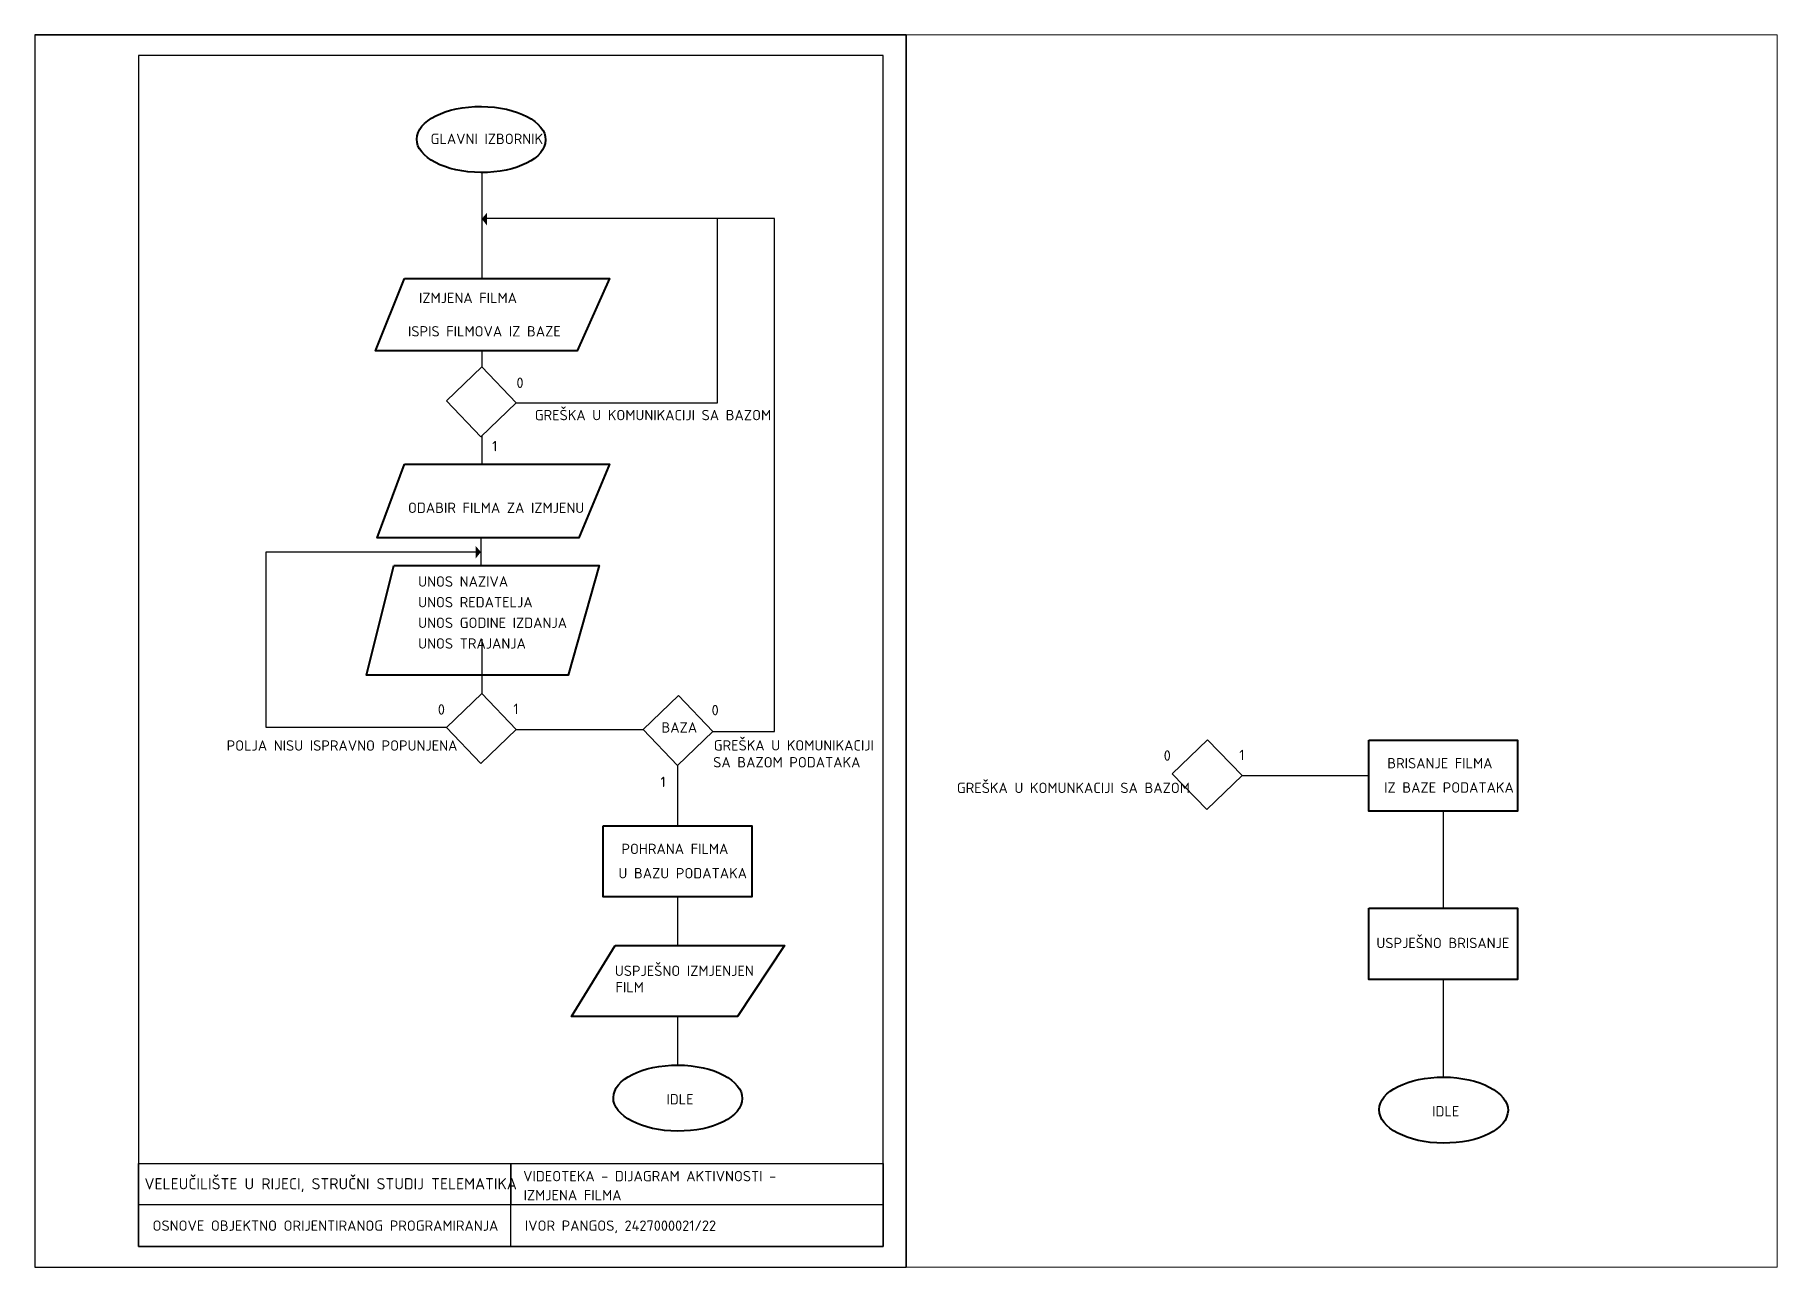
# Paper-space layout '3.11 Fas_SZ' of a CAD drawing. Header units: millimetres. Extents: x 0 to 4200, y 0 to 2970.
# The model-space entities are those that its viewports show. They can reach past a viewport. Long polylines and large blocks are cut down to what shows.
import ezdxf

# ---------------------------------------------------------------- set-up
doc = ezdxf.new("R2010")
doc.units = ezdxf.units.MM
doc.header["$LTSCALE"] = 30
doc.layers.add('__DIJAGRAM_USE_CASE', color=20, linetype='Continuous', lineweight=40)
doc.layers.add('__VEZE', color=250, linetype='Continuous', lineweight=30)
for name, color, linetype in [('OKVIR', 7, 'Continuous'), ('OKVIR_unut-iRC', 7, 'Continuous'), ('OKVIR_unutarnji', 8, 'Continuous'), ('Pecat', 8, 'Continuous')]:
    doc.layers.add(name, color=color, linetype=linetype)
doc.layers.add('Vport', color=6, linetype='Continuous', plot=False)
doc.styles.add('PECAT2', font='isocpeur.ttf')

# ---------------------------------------------------------------- blocks, each defined once
blk = doc.blocks.new('okvir 42x29.7')
for p, q in [((0, 2970), (2100, 2970)), ((2100, 2970), (2100, 0))]:
    blk.add_line(p, q)
at = {"color": 253}
for p, q in [((1147.5, 50), (1147.5, 250)), ((1147.5, 250), (1147.5, 150)), ((2045, 150), (250, 150))]:
    blk.add_line(p, q, dxfattribs=at)
at = {"color": 0}
blk.add_lwpolyline([(0, 0), (2100, 0), (2100, 2970), (0, 2970)], close=True, dxfattribs=at)
blk.add_lwpolyline([(250, 50), (250, 250), (2045, 250), (2045, 50), (250, 50)])
at = {"layer": 'OKVIR_unut-iRC', "color": 0}
blk.add_line((250, 50), (250, 110), dxfattribs=at)
at = {"layer": 'OKVIR_unutarnji'}
blk.add_lwpolyline([(250, 50), (2045, 50), (2045, 2920), (250, 2920)], close=True, dxfattribs=at)

msp = doc.modelspace()

# ---------------------------------------------------------------- hatches: boundary and pattern name
at = {"layer": '__VEZE'}
h = msp.add_hatch(color=256, dxfattribs=at)
h.dxf.hatch_style = 1
h.paths.add_polyline_path([(1077.3, 38526.5), (1089.7, 38541), (1089.7, 38526.5)])
h = msp.add_hatch(color=256, dxfattribs=at)
h.dxf.hatch_style = 1
h.paths.add_polyline_path([(1089.7, 38510.7), (1077.3, 38526.5), (1089.7, 38526.5)])
h = msp.add_hatch(color=256, dxfattribs=at)
h.dxf.hatch_style = 1
h.paths.add_polyline_path([(1075.1, 37723.6), (1062.6, 37738.2), (1062.6, 37723.6)])
h = msp.add_hatch(color=256, dxfattribs=at)
h.dxf.hatch_style = 1
h.paths.add_polyline_path([(1062.6, 37707.8), (1075.1, 37723.6), (1062.6, 37723.6)])

# ---------------------------------------------------------------- linework, layer by layer
at = {"layer": '__DIJAGRAM_USE_CASE'}
for points in [[(891, 38382.7), (1385.6, 38382.7), (1307.5, 38208.3), (821.5, 38208.3), (891, 38382.7)], [(891, 37934.9), (1385.6, 37934.9), (1311.3, 37757.8), (825.3, 37757.8), (891, 37934.9)], [(865.5, 37690.8), (1360.1, 37690.8), (1285.8, 37426.9), (799.8, 37426.9), (865.5, 37690.8)], [(3215.9, 37270.4), (3574.4, 37270.4), (3574.4, 37098.7), (3215.9, 37098.7), (3215.9, 37270.4)], [(1370, 37063.9), (1728.5, 37063.9), (1728.5, 36892.3), (1370, 36892.3), (1370, 37063.9)], [(3215.9, 36865.1), (3574.4, 36865.1), (3574.4, 36693.4), (3215.9, 36693.4), (3215.9, 36865.1)], [(1398.8, 36775.4), (1807.5, 36775.4), (1693.9, 36603.8), (1293.8, 36603.8), (1398.8, 36775.4)]]:
    msp.add_lwpolyline(points, dxfattribs=at)
for centre in [(1075.9, 38717.7), (1549.9, 36407.4), (3395.8, 36378.5)]:
    msp.add_ellipse(centre, major_axis=(-155.4, 1.1), ratio=0.511895, dxfattribs=at)
at = {"layer": '__VEZE'}
for p, q in [((1077.3, 38639.1), (1077.3, 38382.7)), ((1783, 38527.2), (1645.8, 38527.2)), ((1077.3, 38208.3), (1077.3, 38169.6)), ((1077.3, 38003.2), (1077.3, 37934.9)), ((1075.1, 37757.8), (1075.1, 37690.8)), ((1077.3, 37513.7), (1077.3, 37382.2)), ((1160.4, 37295.7), (1466.1, 37295.7)), ((1160.4, 37295.7), (1466.1, 37295.7)), ((1549.2, 37209.2), (1549.2, 37063.9)), ((2910.2, 37184.6), (3215.9, 37184.6)), ((3395.1, 37098.7), (3395.1, 36865.1)), ((1549.2, 36892.3), (1549.2, 36775.4)), ((3395.1, 36693.4), (3395.1, 36458)), ((1549.2, 36603.8), (1548.9, 36487))]:
    msp.add_line(p, q, dxfattribs=at)
for points in [[(1160.4, 38083.1), (1645.8, 38083.1), (1645.8, 38527.2), (1077.3, 38527.2)], [(1634.5, 37291.1), (1783, 37291.1), (1783, 38319.3), (1783, 38527.2)], [(992, 37300.3), (557.9, 37300.3), (557.9, 37724.3), (1075.1, 37724.3), (1075.1, 37724.3), (1075.1, 37724.3), (1075.1, 37724.3)]]:
    msp.add_lwpolyline(points, dxfattribs=at)
for points in [[(1077.3, 38169.6), (1160.4, 38083.1), (1075.1, 38001.1), (992, 38087.7)], [(1077.3, 37382.2), (1160.4, 37295.7), (1075.1, 37213.7), (992, 37300.3)], [(1551.4, 37377.7), (1634.5, 37291.1), (1549.2, 37209.2), (1466.1, 37295.7)], [(2827.1, 37271.1), (2910.2, 37184.6), (2824.9, 37102.6), (2741.8, 37189.1)]]:
    msp.add_lwpolyline(points, close=True, dxfattribs=at)

# ---------------------------------------------------------------- block references
at = {"layer": 'OKVIR'}
msp.add_blockref('okvir 42x29.7', (0, 36000), dxfattribs=at)

# ---------------------------------------------------------------- texts
at = {"layer": 'Pecat', "color": 7, "style": 'PECAT2'}
for s, height, p in [('GLAVNI IZBORNIK', 25, (954, 38706.8)), ('IZMJENA FILMA', 25, (926.1, 38323.4)), ('ISPIS FILMOVA IZ BAZE', 25, (899.5, 38243)), ('0', 25, (1160.9, 38119)), ('GREŠKA U KOMUNIKACIJI SA BAZOM', 25, (1205.1, 38041.1)), ('1', 25, (1102.5, 37966.4)), ('ODABIR FILMA ZA IZMJENU', 25, (899.5, 37817.7)), ('UNOS NAZIVA', 25, (923.9, 37640)), ('UNOS REDATELJA', 25, (923.9, 37590.2)), ('UNOS GODINE IZDANJA', 25, (923.9, 37540.5)), ('UNOS TRAJANJA', 25, (923.9, 37490.7)), ('0', 25, (971.4, 37331.6)), ('1', 25, (1153.5, 37333.1)), ('0', 25, (1631.4, 37330)), ('BAZA', 25, (1510.5, 37288.3)), ('POLJA NISU ISPRAVNO POPUNJENA', 25, (462.3, 37244.7)), ('GREŠKA U KOMUNIKACIJI', 25, (1636.5, 37245.1)), ('SA BAZOM PODATAKA', 25, (1635.2, 37204.4)), ('0', 25, (2721.2, 37220.5)), ('1', 25, (2903.4, 37221.9)), ('BRISANJE FILMA', 25, (3260.1, 37202.1)), ('1', 25, (1508.1, 37157.1)), ('GREŠKA U KOMUNKACIJI SA BAZOM', 25, (2222.7, 37142.6)), ('IZ BAZE PODATAKA', 25, (3252.6, 37143.5)), ('POHRANA FILMA', 25, (1414.1, 36995.6)), ('U BAZU PODATAKA', 25, (1406.7, 36937)), ('USPJEŠNO BRISANJE', 25, (3233.9, 36768.8)), ('USPJEŠNO IZMJENJEN', 25, (1398.1, 36701.8)), ('FILM', 25, (1399.7, 36662.2)), ('IDLE', 25, (1522.4, 36392.1)), ('IDLE', 25, (3368.3, 36363.2)), ('VELEUČILIŠTE U RIJECI, STRUČNI STUDIJ TELEMATIKA', 27, (264.2, 36187.5)), ('VIDEOTEKA - DIJAGRAM AKTIVNOSTI -', 25, (1177.2, 36206.9)), ('IZMJENA FILMA', 25, (1178.2, 36161.1)), ('OSNOVE OBJEKTNO ORIJENTIRANOG PROGRAMIRANJA', 25, (283.8, 36087.5)), ('IVOR PANGOS, 2427000021/22', 25, (1181.3, 36087.5))]:
    msp.add_text(s, height=height, dxfattribs=at).set_placement(p)

psp = doc.layouts.new('3.11 Fas_SZ')

# ---------------------------------------------------------------- viewports
at = {"layer": 'Vport'}
psp.add_viewport(center=(2100, 1485), size=(4200, 2970), view_center_point=(2100, 37485), view_height=2970, dxfattribs=at)

doc.saveas('drawing.dxf')
